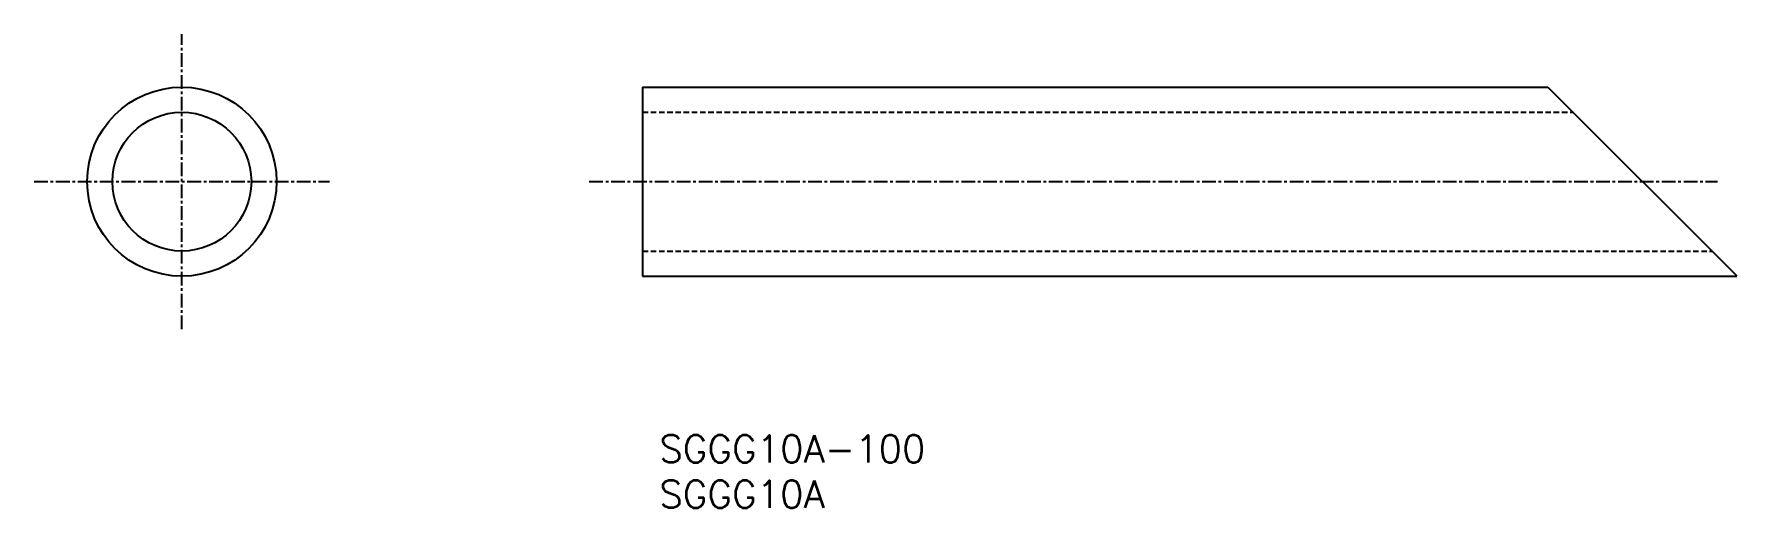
# Model space of a CAD drawing. Extents: x -87 to 69, y -41 to 3.
import ezdxf

# ---------------------------------------------------------------- set-up
doc = ezdxf.new("R2010")
doc.units = 0
doc.linetypes.add('CENTER', pattern=[2, 1.25, -0.25, 0.25, -0.25])
doc.linetypes.add('DASHED', pattern=[0.75, 0.5, -0.25])
doc.layers.get('0').update_dxf_attribs({"linetype": 'CONTINUOUS'})
doc.layers.add('CENTER', color=1, linetype='CENTER')
doc.styles.get("Standard").update_dxf_attribs({"font": 'txt.shx'})

msp = doc.modelspace()

# ---------------------------------------------------------------- linework, layer by layer
at = {"color": 7, "linetype": 'CONTINUOUS'}
for p, q in [((-31.42, -2.14), (51.29, -2.14)), ((-31.42, -2.14), (-31.42, -19.44)), ((51.29, -2.14), (68.57, -19.41)), ((-31.42, -19.44), (68.58, -19.44))]:
    msp.add_line(p, q, dxfattribs=at)
at = {"color": 3, "linetype": 'DASHED'}
for p, q in [((-31.42, -4.44), (53.59, -4.44)), ((-31.42, -17.14), (66.29, -17.14))]:
    msp.add_line(p, q, dxfattribs=at)
at = {"color": 7, "linetype": 'CONTINUOUS'}
for radius in [8.65, 6.35]:
    msp.add_circle((-73.52, -10.79), radius, dxfattribs=at)
at = {"layer": 'CENTER', "color": 1, "linetype": 'CENTER'}
for p, q in [((-73.52, -24.29), (-73.52, 2.71)), ((-87.02, -10.79), (-60.02, -10.79)), ((-36.29, -10.79), (66.8, -10.79))]:
    msp.add_line(p, q, dxfattribs=at)

# ---------------------------------------------------------------- texts
for s, p in [('SGGG10A-100', (-29.89, -36.48)), ('SGGG10A', (-29.89, -40.64))]:
    msp.add_text(s, height=2.5).set_placement(p)

doc.saveas('drawing.dxf')
